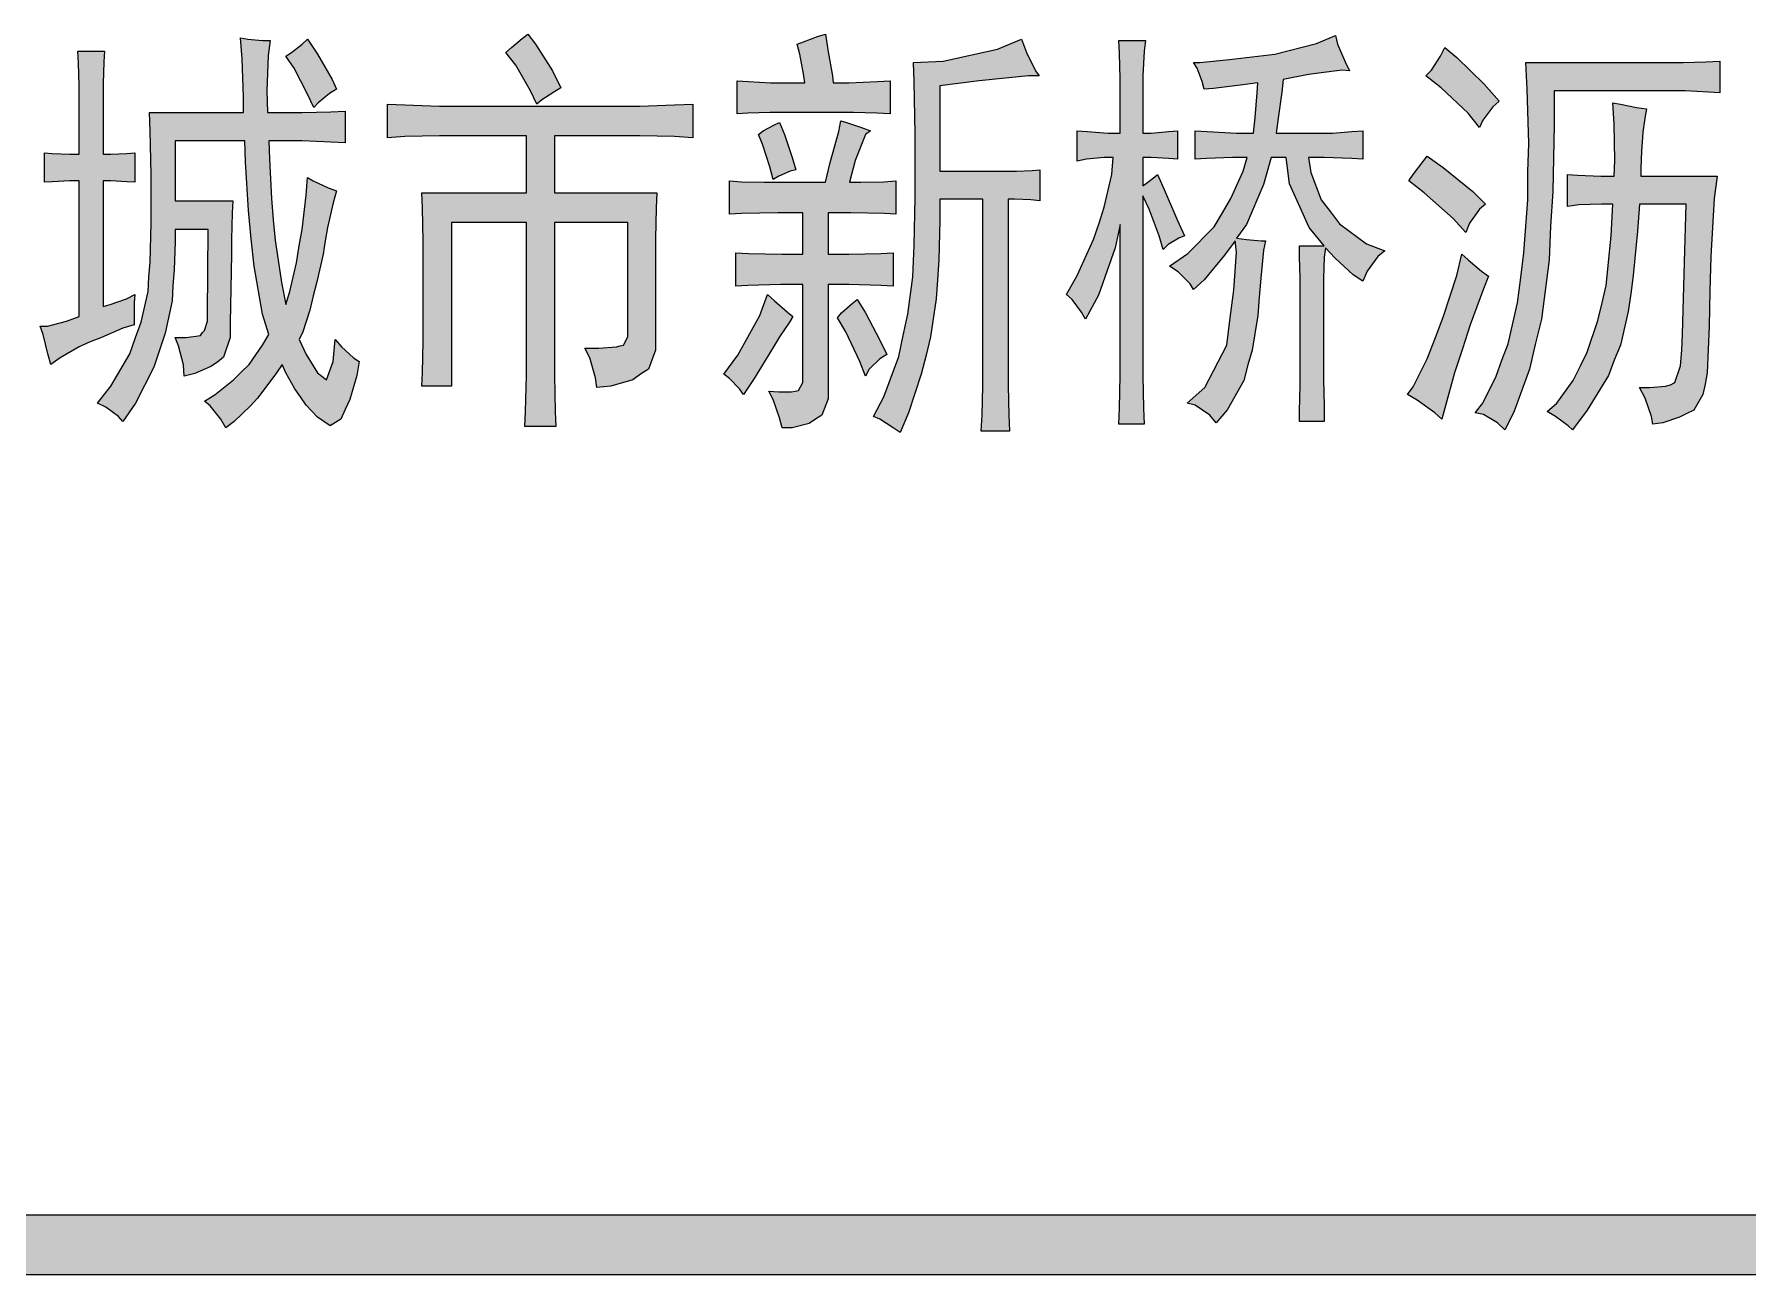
# Model space of a CAD drawing. Header units: millimetres. Extents: x 568 to 57335, y 85 to 28579.
# Drawn here: x 57269.55 to 57288.01, y 27830.79 to 27844.15 of the extents above; entities that cross this region are included whole.
import ezdxf

# ---------------------------------------------------------------- set-up
doc = ezdxf.new("R2010")
doc.units = ezdxf.units.MM

msp = doc.modelspace()

# ---------------------------------------------------------------- hatches: boundary and pattern name
h = msp.add_hatch(color=0)
h.dxf.hatch_style = 2
h.paths.add_polyline_path([(57272.495, 27842.611), (57272.556, 27842.573), (57272.716, 27842.497), (57272.807, 27842.466), (57272.769, 27842.337), (57272.708, 27842.071), (57272.685, 27841.927), (57272.662, 27841.783), (57272.594, 27841.486), (57272.556, 27841.334), (57272.518, 27841.182), (57272.442, 27840.947), (57272.404, 27840.863), (57272.48, 27840.704), (57272.602, 27840.506), (57272.647, 27840.468), (57272.7, 27840.43), (57272.769, 27840.628), (57272.792, 27840.863), (57272.86, 27840.787), (57272.989, 27840.666), (57273.05, 27840.628), (57273.027, 27840.476), (57272.951, 27840.218), (57272.898, 27840.111), (57272.852, 27840.005), (57272.738, 27839.936), (57272.67, 27839.982), (57272.602, 27840.028), (57272.48, 27840.157), (57272.419, 27840.248), (57272.359, 27840.332), (57272.26, 27840.506), (57272.222, 27840.597), (57272.161, 27840.506), (57272.024, 27840.324), (57271.956, 27840.233), (57271.88, 27840.149), (57271.705, 27839.982), (57271.614, 27839.914), (57271.561, 27840.005), (57271.447, 27840.149), (57271.386, 27840.202), (57271.5, 27840.271), (57271.698, 27840.43), (57271.781, 27840.514), (57271.865, 27840.597), (57272.009, 27840.803), (57272.077, 27840.917), (57272.009, 27841.137), (57271.918, 27841.654), (57271.888, 27841.95), (57271.857, 27842.254), (57271.827, 27842.778), (57271.819, 27843.006), (57271.067, 27843.006), (57271.067, 27842.36), (57271.69, 27842.36), (57271.682, 27842.231), (57271.675, 27841.942), (57271.675, 27841.783), (57271.66, 27841.046), (57271.66, 27840.886), (57271.591, 27840.673), (57271.523, 27840.62), (57271.454, 27840.575), (57271.28, 27840.499), (57271.166, 27840.468), (57271.158, 27840.59), (57271.105, 27840.795), (57271.067, 27840.886), (57271.189, 27840.886), (57271.34, 27840.909), (57271.363, 27840.939), (57271.386, 27840.962), (57271.416, 27841.061), (57271.416, 27841.137), (57271.424, 27842.049), (57271.067, 27842.049), (57271.067, 27841.919), (57271.059, 27841.616), (57271.044, 27841.448), (57271.037, 27841.281), (57270.961, 27840.932), (57270.9, 27840.749), (57270.839, 27840.567), (57270.642, 27840.18), (57270.505, 27839.982), (57270.459, 27840.035), (57270.322, 27840.134), (57270.231, 27840.18), (57270.376, 27840.362), (57270.581, 27840.711), (57270.642, 27840.886), (57270.702, 27841.053), (57270.778, 27841.38), (57270.786, 27841.54), (57270.801, 27841.699), (57270.809, 27842.117), (57270.809, 27842.375), (57270.809, 27842.641), (57270.801, 27843.112), (57270.793, 27843.31), (57271.804, 27843.31), (57271.804, 27843.477), (57271.789, 27843.887), (57271.774, 27844.115), (57271.85, 27844.1), (57272.009, 27844.085), (57272.093, 27844.085), (57272.07, 27843.925), (57272.055, 27843.545), (57272.062, 27843.31), (57272.275, 27843.31), (57272.435, 27843.31), (57272.746, 27843.317), (57272.898, 27843.325), (57272.898, 27842.983), (57272.746, 27842.991), (57272.435, 27843.006), (57272.275, 27843.006), (57272.077, 27843.006), (57272.085, 27842.808), (57272.108, 27842.383), (57272.123, 27842.155), (57272.146, 27841.935), (57272.214, 27841.479), (57272.26, 27841.243), (57272.305, 27841.38), (57272.374, 27841.692), (57272.404, 27841.874), (57272.435, 27842.049), (57272.48, 27842.421)])
h = msp.add_hatch(color=0)
h.dxf.hatch_style = 2
h.paths.add_polyline_path([(57274.866, 27844.153), (57274.949, 27844.047), (57275.132, 27843.758), (57275.223, 27843.576), (57275.147, 27843.53), (57275.018, 27843.447), (57274.965, 27843.401), (57274.896, 27843.545), (57274.737, 27843.819), (57274.63, 27843.956), (57274.691, 27844.009), (57274.805, 27844.108)])
h = msp.add_hatch(color=0)
h.dxf.hatch_style = 2
h.paths.add_polyline_path([(57278.072, 27844.153), (57278.102, 27843.963), (57278.148, 27843.705), (57278.155, 27843.629), (57278.323, 27843.629), (57278.634, 27843.644), (57278.771, 27843.652), (57278.771, 27843.295), (57278.627, 27843.302), (57278.376, 27843.31), (57278.285, 27843.31), (57277.593, 27843.31), (57277.472, 27843.31), (57277.236, 27843.302), (57277.122, 27843.295), (57277.122, 27843.652), (57277.244, 27843.644), (57277.479, 27843.629), (57277.593, 27843.629), (57277.852, 27843.629), (57277.836, 27843.728), (57277.798, 27843.94), (57277.768, 27844.047), (57277.836, 27844.07), (57277.988, 27844.13)])
h = msp.add_hatch(color=0)
h.dxf.hatch_style = 2
h.paths.add_polyline_path([(57283.717, 27843.758), (57283.633, 27843.766), (57283.276, 27843.72), (57283.003, 27843.667), (57282.987, 27843.53), (57282.949, 27843.249), (57282.927, 27843.089), (57283.443, 27843.089), (57283.535, 27843.089), (57283.74, 27843.105), (57283.861, 27843.112), (57283.861, 27842.808), (57283.74, 27842.816), (57283.443, 27842.824), (57283.276, 27842.824), (57283.299, 27842.664), (57283.413, 27842.368), (57283.512, 27842.239), (57283.61, 27842.109), (57283.899, 27841.897), (57284.097, 27841.821), (57284.021, 27841.76), (57283.907, 27841.6), (57283.861, 27841.494), (57283.755, 27841.562), (57283.557, 27841.745), (57283.459, 27841.851), (57283.443, 27841.752), (57283.436, 27841.524), (57283.436, 27841.388), (57283.436, 27840.559), (57283.436, 27840.43), (57283.443, 27840.149), (57283.443, 27839.982), (57283.177, 27839.982), (57283.177, 27840.088), (57283.185, 27840.377), (57283.185, 27840.559), (57283.185, 27841.388), (57283.185, 27841.524), (57283.177, 27841.76), (57283.177, 27841.874), (57283.443, 27841.874), (57283.284, 27842.071), (57283.071, 27842.542), (57283.033, 27842.824), (57282.874, 27842.824), (57282.79, 27842.535), (57282.608, 27842.102), (57282.501, 27841.957), (57282.608, 27841.942), (57282.767, 27841.927), (57282.813, 27841.927), (57282.79, 27841.828), (57282.76, 27841.524), (57282.744, 27841.319), (57282.729, 27841.122), (57282.668, 27840.749), (57282.623, 27840.59), (57282.577, 27840.423), (57282.402, 27840.111), (57282.281, 27839.967), (57282.213, 27840.05), (57282.053, 27840.157), (57281.969, 27840.18), (57282.159, 27840.347), (57282.395, 27840.803), (57282.433, 27841.099), (57282.471, 27841.395), (57282.501, 27841.805), (57282.486, 27841.927), (57282.372, 27841.775), (57282.152, 27841.509), (57282.038, 27841.403), (57282, 27841.464), (57281.871, 27841.593), (57281.779, 27841.654), (57281.977, 27841.79), (57282.258, 27842.079), (57282.349, 27842.231), (57282.44, 27842.383), (57282.57, 27842.679), (57282.615, 27842.824), (57282.456, 27842.824), (57282.175, 27842.816), (57282.053, 27842.808), (57282.053, 27843.112), (57282.182, 27843.105), (57282.501, 27843.089), (57282.684, 27843.089), (57282.699, 27843.257), (57282.722, 27843.523), (57282.729, 27843.629), (57282.539, 27843.606), (57282.251, 27843.568), (57282.152, 27843.56), (57282.129, 27843.644), (57282.076, 27843.788), (57282.038, 27843.849), (57282.106, 27843.849), (57282.425, 27843.88), (57282.668, 27843.91), (57282.912, 27843.94), (57283.36, 27844.054), (57283.565, 27844.138), (57283.588, 27844.047), (57283.671, 27843.857)])
h = msp.add_hatch(color=0)
h.dxf.hatch_style = 2
h.paths.add_polyline_path([(57270.626, 27841.023), (57270.505, 27840.985), (57270.277, 27840.886), (57270.155, 27840.841), (57270.034, 27840.787), (57269.829, 27840.666), (57269.73, 27840.597), (57269.699, 27840.711), (57269.646, 27840.917), (57269.616, 27841.008), (57269.692, 27841.008), (57269.897, 27841.061), (57270.034, 27841.114), (57270.034, 27842.573), (57269.935, 27842.573), (57269.745, 27842.565), (57269.661, 27842.558), (57269.661, 27842.877), (57269.745, 27842.869), (57269.935, 27842.862), (57270.034, 27842.862), (57270.034, 27843.507), (57270.034, 27843.606), (57270.026, 27843.842), (57270.019, 27843.971), (57270.307, 27843.971), (57270.3, 27843.857), (57270.292, 27843.621), (57270.292, 27843.507), (57270.292, 27842.862), (57270.376, 27842.862), (57270.55, 27842.869), (57270.634, 27842.877), (57270.634, 27842.558), (57270.55, 27842.565), (57270.376, 27842.573), (57270.292, 27842.573), (57270.292, 27841.22), (57270.368, 27841.243), (57270.543, 27841.304), (57270.634, 27841.35), (57270.626, 27841.258), (57270.626, 27841.099)])
h = msp.add_hatch(color=0)
h.dxf.hatch_style = 2
h.paths.add_polyline_path([(57272.495, 27844.1), (57272.602, 27843.94), (57272.761, 27843.667), (57272.807, 27843.56), (57272.731, 27843.515), (57272.609, 27843.416), (57272.564, 27843.363), (57272.495, 27843.507), (57272.351, 27843.788), (57272.26, 27843.918), (57272.321, 27843.956), (57272.435, 27844.047)])
h = msp.add_hatch(color=0)
h.dxf.hatch_style = 2
h.paths.add_polyline_path([(57280.374, 27843.705), (57280.26, 27843.705), (57279.728, 27843.652), (57279.303, 27843.598), (57279.303, 27842.679), (57280.055, 27842.679), (57280.131, 27842.679), (57280.298, 27842.687), (57280.382, 27842.694), (57280.382, 27842.36), (57280.283, 27842.368), (57280.108, 27842.375), (57280.04, 27842.375), (57280.04, 27840.521), (57280.04, 27840.37), (57280.047, 27840.05), (57280.055, 27839.876), (57279.751, 27839.876), (57279.759, 27840.05), (57279.766, 27840.362), (57279.766, 27840.506), (57279.766, 27842.375), (57279.303, 27842.375), (57279.303, 27842.147), (57279.295, 27841.722), (57279.28, 27841.509), (57279.265, 27841.304), (57279.204, 27840.894), (57279.158, 27840.696), (57279.105, 27840.491), (57278.968, 27840.073), (57278.877, 27839.861), (57278.801, 27839.914), (57278.657, 27840.005), (57278.589, 27840.035), (57278.702, 27840.248), (57278.862, 27840.681), (57278.908, 27840.909), (57278.961, 27841.137), (57279.014, 27841.54), (57279.022, 27841.707), (57279.029, 27841.881), (57279.037, 27842.39), (57279.037, 27842.732), (57279.037, 27843.082), (57279.029, 27843.644), (57279.022, 27843.849), (57279.341, 27843.864), (57279.926, 27843.994), (57280.184, 27844.1), (57280.237, 27843.956), (57280.336, 27843.758)])
h = msp.add_hatch(color=0)
h.dxf.hatch_style = 2
h.paths.add_polyline_path([(57281.711, 27841.836), (57281.666, 27841.98), (57281.559, 27842.269), (57281.491, 27842.413), (57281.491, 27840.651), (57281.491, 27840.476), (57281.498, 27840.126), (57281.506, 27839.952), (57281.232, 27839.952), (57281.24, 27840.126), (57281.248, 27840.476), (57281.248, 27840.651), (57281.248, 27842.102), (57281.194, 27841.851), (57281.012, 27841.342), (57280.875, 27841.084), (57280.83, 27841.16), (57280.731, 27841.296), (57280.67, 27841.35), (57280.784, 27841.555), (57280.959, 27841.942), (57281.02, 27842.117), (57281.073, 27842.292), (57281.156, 27842.641), (57281.172, 27842.824), (57281.073, 27842.824), (57280.883, 27842.808), (57280.784, 27842.786), (57280.784, 27843.112), (57280.891, 27843.105), (57281.118, 27843.089), (57281.248, 27843.089), (57281.248, 27843.545), (57281.248, 27843.674), (57281.24, 27843.948), (57281.232, 27844.085), (57281.521, 27844.085), (57281.506, 27843.971), (57281.491, 27843.705), (57281.491, 27843.545), (57281.491, 27843.089), (57281.582, 27843.089), (57281.772, 27843.105), (57281.863, 27843.112), (57281.863, 27842.808), (57281.772, 27842.816), (57281.582, 27842.824), (57281.491, 27842.824), (57281.491, 27842.52), (57281.544, 27842.558), (57281.62, 27842.618), (57281.65, 27842.641), (57281.719, 27842.482), (57281.863, 27842.147), (57281.939, 27841.98), (57281.878, 27841.957), (57281.764, 27841.889)])
h = msp.add_hatch(color=0)
h.dxf.hatch_style = 2
h.paths.add_polyline_path([(57284.743, 27844.009), (57284.872, 27843.902), (57285.168, 27843.614), (57285.328, 27843.431), (57285.259, 27843.371), (57285.153, 27843.226), (57285.115, 27843.15), (57284.993, 27843.302), (57284.705, 27843.576), (57284.537, 27843.705), (57284.598, 27843.766), (57284.697, 27843.918)])
h = msp.add_hatch(color=0)
h.dxf.hatch_style = 2
h.paths.add_polyline_path([(57285.388, 27839.891), (57285.312, 27839.967), (57285.16, 27840.058), (57285.069, 27840.073), (57285.153, 27840.18), (57285.297, 27840.468), (57285.358, 27840.643), (57285.426, 27840.818), (57285.525, 27841.258), (57285.563, 27841.532), (57285.593, 27841.798), (57285.639, 27842.368), (57285.639, 27842.672), (57285.647, 27842.975), (57285.631, 27843.56), (57285.616, 27843.849), (57287.212, 27843.849), (57287.31, 27843.849), (57287.554, 27843.857), (57287.706, 27843.864), (57287.706, 27843.523), (57287.584, 27843.53), (57287.333, 27843.545), (57287.212, 27843.545), (57285.92, 27843.545), (57285.92, 27843.181), (57285.905, 27842.459), (57285.882, 27842.087), (57285.867, 27841.722), (57285.783, 27841.084), (57285.715, 27840.81), (57285.654, 27840.544), (57285.487, 27840.081)])
h = msp.add_hatch(color=0)
h.dxf.hatch_style = 2
h.paths.add_polyline_path([(57275.899, 27843.378), (57276.074, 27843.378), (57276.446, 27843.393), (57276.644, 27843.401), (57276.644, 27843.036), (57276.446, 27843.051), (57276.074, 27843.059), (57275.899, 27843.059), (57275.154, 27843.059), (57275.154, 27842.444), (57276.256, 27842.444), (57276.248, 27842.284), (57276.241, 27841.95), (57276.241, 27841.783), (57276.241, 27840.901), (57276.241, 27840.749), (57276.165, 27840.544), (57276.081, 27840.491), (57275.998, 27840.43), (57275.762, 27840.362), (57275.61, 27840.347), (57275.595, 27840.453), (57275.534, 27840.666), (57275.481, 27840.772), (57275.633, 27840.772), (57275.823, 27840.787), (57275.861, 27840.795), (57275.899, 27840.803), (57275.945, 27840.894), (57275.945, 27840.97), (57275.945, 27842.125), (57275.154, 27842.125), (57275.154, 27840.704), (57275.154, 27840.476), (57275.162, 27840.088), (57275.17, 27839.929), (57274.835, 27839.929), (57274.843, 27840.088), (57274.851, 27840.476), (57274.851, 27840.704), (57274.851, 27842.125), (57274.045, 27842.125), (57274.045, 27840.362), (57273.726, 27840.362), (57273.734, 27840.506), (57273.741, 27840.848), (57273.741, 27841.046), (57273.741, 27841.707), (57273.741, 27841.919), (57273.734, 27842.284), (57273.726, 27842.444), (57274.851, 27842.444), (57274.851, 27843.059), (57274.098, 27843.059), (57273.916, 27843.059), (57273.544, 27843.051), (57273.354, 27843.036), (57273.354, 27843.401), (57273.544, 27843.393), (57273.916, 27843.378), (57274.098, 27843.378)])
h = msp.add_hatch(color=0)
h.dxf.hatch_style = 2
h.paths.add_polyline_path([(57286.984, 27839.952), (57286.969, 27840.035), (57286.9, 27840.233), (57286.839, 27840.347), (57286.953, 27840.347), (57287.121, 27840.362), (57287.174, 27840.377), (57287.219, 27840.4), (57287.28, 27840.582), (57287.295, 27840.749), (57287.303, 27840.917), (57287.326, 27841.699), (57287.341, 27842.322), (57286.839, 27842.322), (57286.817, 27842.033), (57286.771, 27841.555), (57286.748, 27841.357), (57286.718, 27841.167), (57286.634, 27840.803), (57286.566, 27840.643), (57286.505, 27840.476), (57286.277, 27840.104), (57286.118, 27839.891), (57286.072, 27839.936), (57285.935, 27840.035), (57285.844, 27840.088), (57285.951, 27840.18), (57286.125, 27840.423), (57286.201, 27840.575), (57286.277, 27840.727), (57286.391, 27841.069), (57286.437, 27841.258), (57286.482, 27841.448), (57286.536, 27841.98), (57286.551, 27842.322), (57286.429, 27842.322), (57286.186, 27842.314), (57286.064, 27842.299), (57286.064, 27842.641), (57286.171, 27842.634), (57286.422, 27842.626), (57286.566, 27842.626), (57286.574, 27842.793), (57286.566, 27843.188), (57286.551, 27843.416), (57286.634, 27843.401), (57286.809, 27843.363), (57286.915, 27843.348), (57286.9, 27843.272), (57286.877, 27843.097), (57286.87, 27842.991), (57286.862, 27842.892), (57286.855, 27842.71), (57286.855, 27842.626), (57287.675, 27842.626), (57287.645, 27842.383), (57287.607, 27841.76), (57287.599, 27841.388), (57287.592, 27841.008), (57287.569, 27840.506), (57287.546, 27840.385), (57287.523, 27840.271), (57287.424, 27840.104), (57287.348, 27840.066), (57287.272, 27840.028), (57287.09, 27839.967)])
h = msp.add_hatch(color=0)
h.dxf.hatch_style = 2
h.paths.add_polyline_path([(57278.558, 27843.112), (57278.505, 27843.074), (57278.391, 27842.793), (57278.33, 27842.558), (57278.452, 27842.558), (57278.702, 27842.565), (57278.832, 27842.573), (57278.832, 27842.216), (57278.71, 27842.223), (57278.345, 27842.231), (57278.102, 27842.231), (57278.102, 27841.783), (57278.323, 27841.783), (57278.672, 27841.79), (57278.801, 27841.798), (57278.801, 27841.441), (57278.672, 27841.448), (57278.323, 27841.456), (57278.102, 27841.456), (57278.102, 27840.362), (57278.102, 27840.225), (57278.034, 27840.05), (57277.966, 27840.005), (57277.897, 27839.959), (57277.715, 27839.914), (57277.608, 27839.914), (57277.578, 27840.02), (57277.51, 27840.218), (57277.464, 27840.309), (57277.57, 27840.301), (57277.707, 27840.301), (57277.745, 27840.309), (57277.783, 27840.316), (57277.829, 27840.4), (57277.829, 27840.468), (57277.829, 27841.456), (57277.593, 27841.456), (57277.236, 27841.448), (57277.107, 27841.441), (57277.107, 27841.798), (57277.244, 27841.79), (57277.601, 27841.783), (57277.829, 27841.783), (57277.829, 27842.231), (57277.563, 27842.231), (57277.168, 27842.223), (57277.039, 27842.216), (57277.039, 27842.573), (57277.168, 27842.565), (57277.411, 27842.558), (57277.525, 27842.558), (57278.072, 27842.558), (57278.125, 27842.77), (57278.216, 27843.105), (57278.239, 27843.219), (57278.3, 27843.203), (57278.459, 27843.15)])
h = msp.add_hatch(color=0)
h.dxf.hatch_style = 2
h.paths.add_polyline_path([(57277.578, 27843.203), (57277.631, 27843.074), (57277.715, 27842.824), (57277.753, 27842.694), (57277.692, 27842.679), (57277.57, 27842.626), (57277.51, 27842.588), (57277.472, 27842.725), (57277.396, 27842.968), (57277.35, 27843.074), (57277.403, 27843.112), (57277.517, 27843.173)])
h = msp.add_hatch(color=0)
h.dxf.hatch_style = 2
h.paths.add_polyline_path([(57284.553, 27842.839), (57284.727, 27842.717), (57285.046, 27842.459), (57285.183, 27842.322), (57285.115, 27842.269), (57285.008, 27842.117), (57284.97, 27842.018), (57284.834, 27842.17), (57284.522, 27842.444), (57284.355, 27842.573), (57284.401, 27842.641), (57284.507, 27842.778)])
h = msp.add_hatch(color=0)
h.dxf.hatch_style = 2
h.paths.add_polyline_path([(57285.214, 27841.547), (57285.16, 27841.41), (57285.016, 27841.023), (57284.932, 27840.765), (57284.849, 27840.506), (57284.743, 27840.126), (57284.712, 27840.005), (57284.636, 27840.073), (57284.446, 27840.21), (57284.34, 27840.271), (57284.401, 27840.354), (57284.553, 27840.658), (57284.644, 27840.886), (57284.727, 27841.106), (57284.872, 27841.555), (57284.925, 27841.783), (57284.993, 27841.722), (57285.138, 27841.6)])
h = msp.add_hatch(color=0)
h.dxf.hatch_style = 2
h.paths.add_polyline_path([(57277.722, 27841.114), (57277.684, 27841.053), (57277.578, 27840.894), (57277.525, 27840.803), (57277.464, 27840.704), (57277.305, 27840.446), (57277.191, 27840.271), (57277.145, 27840.332), (57277.039, 27840.446), (57276.978, 27840.491), (57277.13, 27840.696), (57277.365, 27841.122), (57277.449, 27841.35), (57277.525, 27841.281), (57277.662, 27841.16)])
h = msp.add_hatch(color=0)
h.dxf.hatch_style = 2
h.paths.add_polyline_path([(57278.414, 27841.296), (57278.505, 27841.152), (57278.657, 27840.856), (57278.733, 27840.704), (57278.657, 27840.658), (57278.543, 27840.544), (57278.505, 27840.468), (57278.444, 27840.628), (57278.292, 27840.947), (57278.201, 27841.099), (57278.247, 27841.152), (57278.361, 27841.251)])
h = msp.add_hatch(color=0)
h.dxf.hatch_style = 2
h.paths.add_polyline_path([(57245.441, 27830.789), (57245.441, 27831.435), (57320.489, 27831.435), (57320.489, 27830.789)])

# ---------------------------------------------------------------- linework, layer by layer
at = {"color": 0, "lineweight": 0}
for points in [[(57272.495, 27842.611), (57272.556, 27842.573), (57272.716, 27842.497), (57272.807, 27842.466), (57272.769, 27842.337), (57272.708, 27842.071), (57272.685, 27841.927), (57272.662, 27841.783), (57272.594, 27841.486), (57272.556, 27841.334), (57272.518, 27841.182), (57272.442, 27840.947), (57272.404, 27840.863), (57272.48, 27840.704), (57272.602, 27840.506), (57272.647, 27840.468), (57272.7, 27840.43), (57272.769, 27840.628), (57272.792, 27840.863), (57272.86, 27840.787), (57272.989, 27840.666), (57273.05, 27840.628), (57273.027, 27840.476), (57272.951, 27840.218), (57272.898, 27840.111), (57272.852, 27840.005), (57272.738, 27839.936), (57272.67, 27839.982), (57272.602, 27840.028), (57272.48, 27840.157), (57272.419, 27840.248), (57272.359, 27840.332), (57272.26, 27840.506), (57272.222, 27840.597), (57272.161, 27840.506), (57272.024, 27840.324), (57271.956, 27840.233), (57271.88, 27840.149), (57271.705, 27839.982), (57271.614, 27839.914), (57271.561, 27840.005), (57271.447, 27840.149), (57271.386, 27840.202), (57271.5, 27840.271), (57271.698, 27840.43), (57271.781, 27840.514), (57271.865, 27840.597), (57272.009, 27840.803), (57272.077, 27840.917), (57272.009, 27841.137), (57271.918, 27841.654), (57271.888, 27841.95), (57271.857, 27842.254), (57271.827, 27842.778), (57271.819, 27843.006), (57271.067, 27843.006), (57271.067, 27842.36), (57271.69, 27842.36), (57271.682, 27842.231), (57271.675, 27841.942), (57271.675, 27841.783), (57271.66, 27841.046), (57271.66, 27840.886), (57271.591, 27840.673), (57271.523, 27840.62), (57271.454, 27840.575), (57271.28, 27840.499), (57271.166, 27840.468), (57271.158, 27840.59), (57271.105, 27840.795), (57271.067, 27840.886), (57271.189, 27840.886), (57271.34, 27840.909), (57271.363, 27840.939), (57271.386, 27840.962), (57271.416, 27841.061), (57271.416, 27841.137), (57271.424, 27842.049), (57271.067, 27842.049), (57271.067, 27841.919), (57271.059, 27841.616), (57271.044, 27841.448), (57271.037, 27841.281), (57270.961, 27840.932), (57270.9, 27840.749), (57270.839, 27840.567), (57270.642, 27840.18), (57270.505, 27839.982), (57270.459, 27840.035), (57270.322, 27840.134), (57270.231, 27840.18), (57270.376, 27840.362), (57270.581, 27840.711), (57270.642, 27840.886), (57270.702, 27841.053), (57270.778, 27841.38), (57270.786, 27841.54), (57270.801, 27841.699), (57270.809, 27842.117), (57270.809, 27842.375), (57270.809, 27842.641), (57270.801, 27843.112), (57270.793, 27843.31), (57271.804, 27843.31), (57271.804, 27843.477), (57271.789, 27843.887), (57271.774, 27844.115), (57271.85, 27844.1), (57272.009, 27844.085), (57272.093, 27844.085), (57272.07, 27843.925), (57272.055, 27843.545), (57272.062, 27843.31), (57272.275, 27843.31), (57272.435, 27843.31), (57272.746, 27843.317), (57272.898, 27843.325), (57272.898, 27842.983), (57272.746, 27842.991), (57272.435, 27843.006), (57272.275, 27843.006), (57272.077, 27843.006), (57272.085, 27842.808), (57272.108, 27842.383), (57272.123, 27842.155), (57272.146, 27841.935), (57272.214, 27841.479), (57272.26, 27841.243), (57272.305, 27841.38), (57272.374, 27841.692), (57272.404, 27841.874), (57272.435, 27842.049), (57272.48, 27842.421)], [(57274.866, 27844.153), (57274.949, 27844.047), (57275.132, 27843.758), (57275.223, 27843.576), (57275.147, 27843.53), (57275.018, 27843.447), (57274.965, 27843.401), (57274.896, 27843.545), (57274.737, 27843.819), (57274.63, 27843.956), (57274.691, 27844.009), (57274.805, 27844.108)], [(57278.072, 27844.153), (57278.102, 27843.963), (57278.148, 27843.705), (57278.155, 27843.629), (57278.323, 27843.629), (57278.634, 27843.644), (57278.771, 27843.652), (57278.771, 27843.295), (57278.627, 27843.302), (57278.376, 27843.31), (57278.285, 27843.31), (57277.593, 27843.31), (57277.472, 27843.31), (57277.236, 27843.302), (57277.122, 27843.295), (57277.122, 27843.652), (57277.244, 27843.644), (57277.479, 27843.629), (57277.593, 27843.629), (57277.852, 27843.629), (57277.836, 27843.728), (57277.798, 27843.94), (57277.768, 27844.047), (57277.836, 27844.07), (57277.988, 27844.13)], [(57283.717, 27843.758), (57283.633, 27843.766), (57283.276, 27843.72), (57283.003, 27843.667), (57282.987, 27843.53), (57282.949, 27843.249), (57282.927, 27843.089), (57283.443, 27843.089), (57283.535, 27843.089), (57283.74, 27843.105), (57283.861, 27843.112), (57283.861, 27842.808), (57283.74, 27842.816), (57283.443, 27842.824), (57283.276, 27842.824), (57283.299, 27842.664), (57283.413, 27842.368), (57283.512, 27842.239), (57283.61, 27842.109), (57283.899, 27841.897), (57284.097, 27841.821), (57284.021, 27841.76), (57283.907, 27841.6), (57283.861, 27841.494), (57283.755, 27841.562), (57283.557, 27841.745), (57283.459, 27841.851), (57283.443, 27841.752), (57283.436, 27841.524), (57283.436, 27841.388), (57283.436, 27840.559), (57283.436, 27840.43), (57283.443, 27840.149), (57283.443, 27839.982), (57283.177, 27839.982), (57283.177, 27840.088), (57283.185, 27840.377), (57283.185, 27840.559), (57283.185, 27841.388), (57283.185, 27841.524), (57283.177, 27841.76), (57283.177, 27841.874), (57283.443, 27841.874), (57283.284, 27842.071), (57283.071, 27842.542), (57283.033, 27842.824), (57282.874, 27842.824), (57282.79, 27842.535), (57282.608, 27842.102), (57282.501, 27841.957), (57282.608, 27841.942), (57282.767, 27841.927), (57282.813, 27841.927), (57282.79, 27841.828), (57282.76, 27841.524), (57282.744, 27841.319), (57282.729, 27841.122), (57282.668, 27840.749), (57282.623, 27840.59), (57282.577, 27840.423), (57282.402, 27840.111), (57282.281, 27839.967), (57282.213, 27840.05), (57282.053, 27840.157), (57281.969, 27840.18), (57282.159, 27840.347), (57282.395, 27840.803), (57282.433, 27841.099), (57282.471, 27841.395), (57282.501, 27841.805), (57282.486, 27841.927), (57282.372, 27841.775), (57282.152, 27841.509), (57282.038, 27841.403), (57282, 27841.464), (57281.871, 27841.593), (57281.779, 27841.654), (57281.977, 27841.79), (57282.258, 27842.079), (57282.349, 27842.231), (57282.44, 27842.383), (57282.57, 27842.679), (57282.615, 27842.824), (57282.456, 27842.824), (57282.175, 27842.816), (57282.053, 27842.808), (57282.053, 27843.112), (57282.182, 27843.105), (57282.501, 27843.089), (57282.684, 27843.089), (57282.699, 27843.257), (57282.722, 27843.523), (57282.729, 27843.629), (57282.539, 27843.606), (57282.251, 27843.568), (57282.152, 27843.56), (57282.129, 27843.644), (57282.076, 27843.788), (57282.038, 27843.849), (57282.106, 27843.849), (57282.425, 27843.88), (57282.668, 27843.91), (57282.912, 27843.94), (57283.36, 27844.054), (57283.565, 27844.138), (57283.588, 27844.047), (57283.671, 27843.857)], [(57270.626, 27841.023), (57270.505, 27840.985), (57270.277, 27840.886), (57270.155, 27840.841), (57270.034, 27840.787), (57269.829, 27840.666), (57269.73, 27840.597), (57269.699, 27840.711), (57269.646, 27840.917), (57269.616, 27841.008), (57269.692, 27841.008), (57269.897, 27841.061), (57270.034, 27841.114), (57270.034, 27842.573), (57269.935, 27842.573), (57269.745, 27842.565), (57269.661, 27842.558), (57269.661, 27842.877), (57269.745, 27842.869), (57269.935, 27842.862), (57270.034, 27842.862), (57270.034, 27843.507), (57270.034, 27843.606), (57270.026, 27843.842), (57270.019, 27843.971), (57270.307, 27843.971), (57270.3, 27843.857), (57270.292, 27843.621), (57270.292, 27843.507), (57270.292, 27842.862), (57270.376, 27842.862), (57270.55, 27842.869), (57270.634, 27842.877), (57270.634, 27842.558), (57270.55, 27842.565), (57270.376, 27842.573), (57270.292, 27842.573), (57270.292, 27841.22), (57270.368, 27841.243), (57270.543, 27841.304), (57270.634, 27841.35), (57270.626, 27841.258), (57270.626, 27841.099)], [(57272.495, 27844.1), (57272.602, 27843.94), (57272.761, 27843.667), (57272.807, 27843.56), (57272.731, 27843.515), (57272.609, 27843.416), (57272.564, 27843.363), (57272.495, 27843.507), (57272.351, 27843.788), (57272.26, 27843.918), (57272.321, 27843.956), (57272.435, 27844.047)], [(57280.374, 27843.705), (57280.26, 27843.705), (57279.728, 27843.652), (57279.303, 27843.598), (57279.303, 27842.679), (57280.055, 27842.679), (57280.131, 27842.679), (57280.298, 27842.687), (57280.382, 27842.694), (57280.382, 27842.36), (57280.283, 27842.368), (57280.108, 27842.375), (57280.04, 27842.375), (57280.04, 27840.521), (57280.04, 27840.37), (57280.047, 27840.05), (57280.055, 27839.876), (57279.751, 27839.876), (57279.759, 27840.05), (57279.766, 27840.362), (57279.766, 27840.506), (57279.766, 27842.375), (57279.303, 27842.375), (57279.303, 27842.147), (57279.295, 27841.722), (57279.28, 27841.509), (57279.265, 27841.304), (57279.204, 27840.894), (57279.158, 27840.696), (57279.105, 27840.491), (57278.968, 27840.073), (57278.877, 27839.861), (57278.801, 27839.914), (57278.657, 27840.005), (57278.589, 27840.035), (57278.702, 27840.248), (57278.862, 27840.681), (57278.908, 27840.909), (57278.961, 27841.137), (57279.014, 27841.54), (57279.022, 27841.707), (57279.029, 27841.881), (57279.037, 27842.39), (57279.037, 27842.732), (57279.037, 27843.082), (57279.029, 27843.644), (57279.022, 27843.849), (57279.341, 27843.864), (57279.926, 27843.994), (57280.184, 27844.1), (57280.237, 27843.956), (57280.336, 27843.758)], [(57281.711, 27841.836), (57281.666, 27841.98), (57281.559, 27842.269), (57281.491, 27842.413), (57281.491, 27840.651), (57281.491, 27840.476), (57281.498, 27840.126), (57281.506, 27839.952), (57281.232, 27839.952), (57281.24, 27840.126), (57281.248, 27840.476), (57281.248, 27840.651), (57281.248, 27842.102), (57281.194, 27841.851), (57281.012, 27841.342), (57280.875, 27841.084), (57280.83, 27841.16), (57280.731, 27841.296), (57280.67, 27841.35), (57280.784, 27841.555), (57280.959, 27841.942), (57281.02, 27842.117), (57281.073, 27842.292), (57281.156, 27842.641), (57281.172, 27842.824), (57281.073, 27842.824), (57280.883, 27842.808), (57280.784, 27842.786), (57280.784, 27843.112), (57280.891, 27843.105), (57281.118, 27843.089), (57281.248, 27843.089), (57281.248, 27843.545), (57281.248, 27843.674), (57281.24, 27843.948), (57281.232, 27844.085), (57281.521, 27844.085), (57281.506, 27843.971), (57281.491, 27843.705), (57281.491, 27843.545), (57281.491, 27843.089), (57281.582, 27843.089), (57281.772, 27843.105), (57281.863, 27843.112), (57281.863, 27842.808), (57281.772, 27842.816), (57281.582, 27842.824), (57281.491, 27842.824), (57281.491, 27842.52), (57281.544, 27842.558), (57281.62, 27842.618), (57281.65, 27842.641), (57281.719, 27842.482), (57281.863, 27842.147), (57281.939, 27841.98), (57281.878, 27841.957), (57281.764, 27841.889)], [(57284.743, 27844.009), (57284.872, 27843.902), (57285.168, 27843.614), (57285.328, 27843.431), (57285.259, 27843.371), (57285.153, 27843.226), (57285.115, 27843.15), (57284.993, 27843.302), (57284.705, 27843.576), (57284.537, 27843.705), (57284.598, 27843.766), (57284.697, 27843.918)], [(57285.388, 27839.891), (57285.312, 27839.967), (57285.16, 27840.058), (57285.069, 27840.073), (57285.153, 27840.18), (57285.297, 27840.468), (57285.358, 27840.643), (57285.426, 27840.818), (57285.525, 27841.258), (57285.563, 27841.532), (57285.593, 27841.798), (57285.639, 27842.368), (57285.639, 27842.672), (57285.647, 27842.975), (57285.631, 27843.56), (57285.616, 27843.849), (57287.212, 27843.849), (57287.31, 27843.849), (57287.554, 27843.857), (57287.706, 27843.864), (57287.706, 27843.523), (57287.584, 27843.53), (57287.333, 27843.545), (57287.212, 27843.545), (57285.92, 27843.545), (57285.92, 27843.181), (57285.905, 27842.459), (57285.882, 27842.087), (57285.867, 27841.722), (57285.783, 27841.084), (57285.715, 27840.81), (57285.654, 27840.544), (57285.487, 27840.081)], [(57275.899, 27843.378), (57276.074, 27843.378), (57276.446, 27843.393), (57276.644, 27843.401), (57276.644, 27843.036), (57276.446, 27843.051), (57276.074, 27843.059), (57275.899, 27843.059), (57275.154, 27843.059), (57275.154, 27842.444), (57276.256, 27842.444), (57276.248, 27842.284), (57276.241, 27841.95), (57276.241, 27841.783), (57276.241, 27840.901), (57276.241, 27840.749), (57276.165, 27840.544), (57276.081, 27840.491), (57275.998, 27840.43), (57275.762, 27840.362), (57275.61, 27840.347), (57275.595, 27840.453), (57275.534, 27840.666), (57275.481, 27840.772), (57275.633, 27840.772), (57275.823, 27840.787), (57275.861, 27840.795), (57275.899, 27840.803), (57275.945, 27840.894), (57275.945, 27840.97), (57275.945, 27842.125), (57275.154, 27842.125), (57275.154, 27840.704), (57275.154, 27840.476), (57275.162, 27840.088), (57275.17, 27839.929), (57274.835, 27839.929), (57274.843, 27840.088), (57274.851, 27840.476), (57274.851, 27840.704), (57274.851, 27842.125), (57274.045, 27842.125), (57274.045, 27840.362), (57273.726, 27840.362), (57273.734, 27840.506), (57273.741, 27840.848), (57273.741, 27841.046), (57273.741, 27841.707), (57273.741, 27841.919), (57273.734, 27842.284), (57273.726, 27842.444), (57274.851, 27842.444), (57274.851, 27843.059), (57274.098, 27843.059), (57273.916, 27843.059), (57273.544, 27843.051), (57273.354, 27843.036), (57273.354, 27843.401), (57273.544, 27843.393), (57273.916, 27843.378), (57274.098, 27843.378)], [(57286.984, 27839.952), (57286.969, 27840.035), (57286.9, 27840.233), (57286.839, 27840.347), (57286.953, 27840.347), (57287.121, 27840.362), (57287.174, 27840.377), (57287.219, 27840.4), (57287.28, 27840.582), (57287.295, 27840.749), (57287.303, 27840.917), (57287.326, 27841.699), (57287.341, 27842.322), (57286.839, 27842.322), (57286.817, 27842.033), (57286.771, 27841.555), (57286.748, 27841.357), (57286.718, 27841.167), (57286.634, 27840.803), (57286.566, 27840.643), (57286.505, 27840.476), (57286.277, 27840.104), (57286.118, 27839.891), (57286.072, 27839.936), (57285.935, 27840.035), (57285.844, 27840.088), (57285.951, 27840.18), (57286.125, 27840.423), (57286.201, 27840.575), (57286.277, 27840.727), (57286.391, 27841.069), (57286.437, 27841.258), (57286.482, 27841.448), (57286.536, 27841.98), (57286.551, 27842.322), (57286.429, 27842.322), (57286.186, 27842.314), (57286.064, 27842.299), (57286.064, 27842.641), (57286.171, 27842.634), (57286.422, 27842.626), (57286.566, 27842.626), (57286.574, 27842.793), (57286.566, 27843.188), (57286.551, 27843.416), (57286.634, 27843.401), (57286.809, 27843.363), (57286.915, 27843.348), (57286.9, 27843.272), (57286.877, 27843.097), (57286.87, 27842.991), (57286.862, 27842.892), (57286.855, 27842.71), (57286.855, 27842.626), (57287.675, 27842.626), (57287.645, 27842.383), (57287.607, 27841.76), (57287.599, 27841.388), (57287.592, 27841.008), (57287.569, 27840.506), (57287.546, 27840.385), (57287.523, 27840.271), (57287.424, 27840.104), (57287.348, 27840.066), (57287.272, 27840.028), (57287.09, 27839.967)], [(57278.558, 27843.112), (57278.505, 27843.074), (57278.391, 27842.793), (57278.33, 27842.558), (57278.452, 27842.558), (57278.702, 27842.565), (57278.832, 27842.573), (57278.832, 27842.216), (57278.71, 27842.223), (57278.345, 27842.231), (57278.102, 27842.231), (57278.102, 27841.783), (57278.323, 27841.783), (57278.672, 27841.79), (57278.801, 27841.798), (57278.801, 27841.441), (57278.672, 27841.448), (57278.323, 27841.456), (57278.102, 27841.456), (57278.102, 27840.362), (57278.102, 27840.225), (57278.034, 27840.05), (57277.966, 27840.005), (57277.897, 27839.959), (57277.715, 27839.914), (57277.608, 27839.914), (57277.578, 27840.02), (57277.51, 27840.218), (57277.464, 27840.309), (57277.57, 27840.301), (57277.707, 27840.301), (57277.745, 27840.309), (57277.783, 27840.316), (57277.829, 27840.4), (57277.829, 27840.468), (57277.829, 27841.456), (57277.593, 27841.456), (57277.236, 27841.448), (57277.107, 27841.441), (57277.107, 27841.798), (57277.244, 27841.79), (57277.601, 27841.783), (57277.829, 27841.783), (57277.829, 27842.231), (57277.563, 27842.231), (57277.168, 27842.223), (57277.039, 27842.216), (57277.039, 27842.573), (57277.168, 27842.565), (57277.411, 27842.558), (57277.525, 27842.558), (57278.072, 27842.558), (57278.125, 27842.77), (57278.216, 27843.105), (57278.239, 27843.219), (57278.3, 27843.203), (57278.459, 27843.15)], [(57277.578, 27843.203), (57277.631, 27843.074), (57277.715, 27842.824), (57277.753, 27842.694), (57277.692, 27842.679), (57277.57, 27842.626), (57277.51, 27842.588), (57277.472, 27842.725), (57277.396, 27842.968), (57277.35, 27843.074), (57277.403, 27843.112), (57277.517, 27843.173)], [(57284.553, 27842.839), (57284.727, 27842.717), (57285.046, 27842.459), (57285.183, 27842.322), (57285.115, 27842.269), (57285.008, 27842.117), (57284.97, 27842.018), (57284.834, 27842.17), (57284.522, 27842.444), (57284.355, 27842.573), (57284.401, 27842.641), (57284.507, 27842.778)], [(57285.214, 27841.547), (57285.16, 27841.41), (57285.016, 27841.023), (57284.932, 27840.765), (57284.849, 27840.506), (57284.743, 27840.126), (57284.712, 27840.005), (57284.636, 27840.073), (57284.446, 27840.21), (57284.34, 27840.271), (57284.401, 27840.354), (57284.553, 27840.658), (57284.644, 27840.886), (57284.727, 27841.106), (57284.872, 27841.555), (57284.925, 27841.783), (57284.993, 27841.722), (57285.138, 27841.6)], [(57277.722, 27841.114), (57277.684, 27841.053), (57277.578, 27840.894), (57277.525, 27840.803), (57277.464, 27840.704), (57277.305, 27840.446), (57277.191, 27840.271), (57277.145, 27840.332), (57277.039, 27840.446), (57276.978, 27840.491), (57277.13, 27840.696), (57277.365, 27841.122), (57277.449, 27841.35), (57277.525, 27841.281), (57277.662, 27841.16)], [(57278.414, 27841.296), (57278.505, 27841.152), (57278.657, 27840.856), (57278.733, 27840.704), (57278.657, 27840.658), (57278.543, 27840.544), (57278.505, 27840.468), (57278.444, 27840.628), (57278.292, 27840.947), (57278.201, 27841.099), (57278.247, 27841.152), (57278.361, 27841.251)], [(57245.441, 27830.789), (57245.441, 27831.435), (57320.489, 27831.435), (57320.489, 27830.789)]]:
    msp.add_lwpolyline(points, close=True, dxfattribs=at)

doc.saveas('drawing.dxf')
